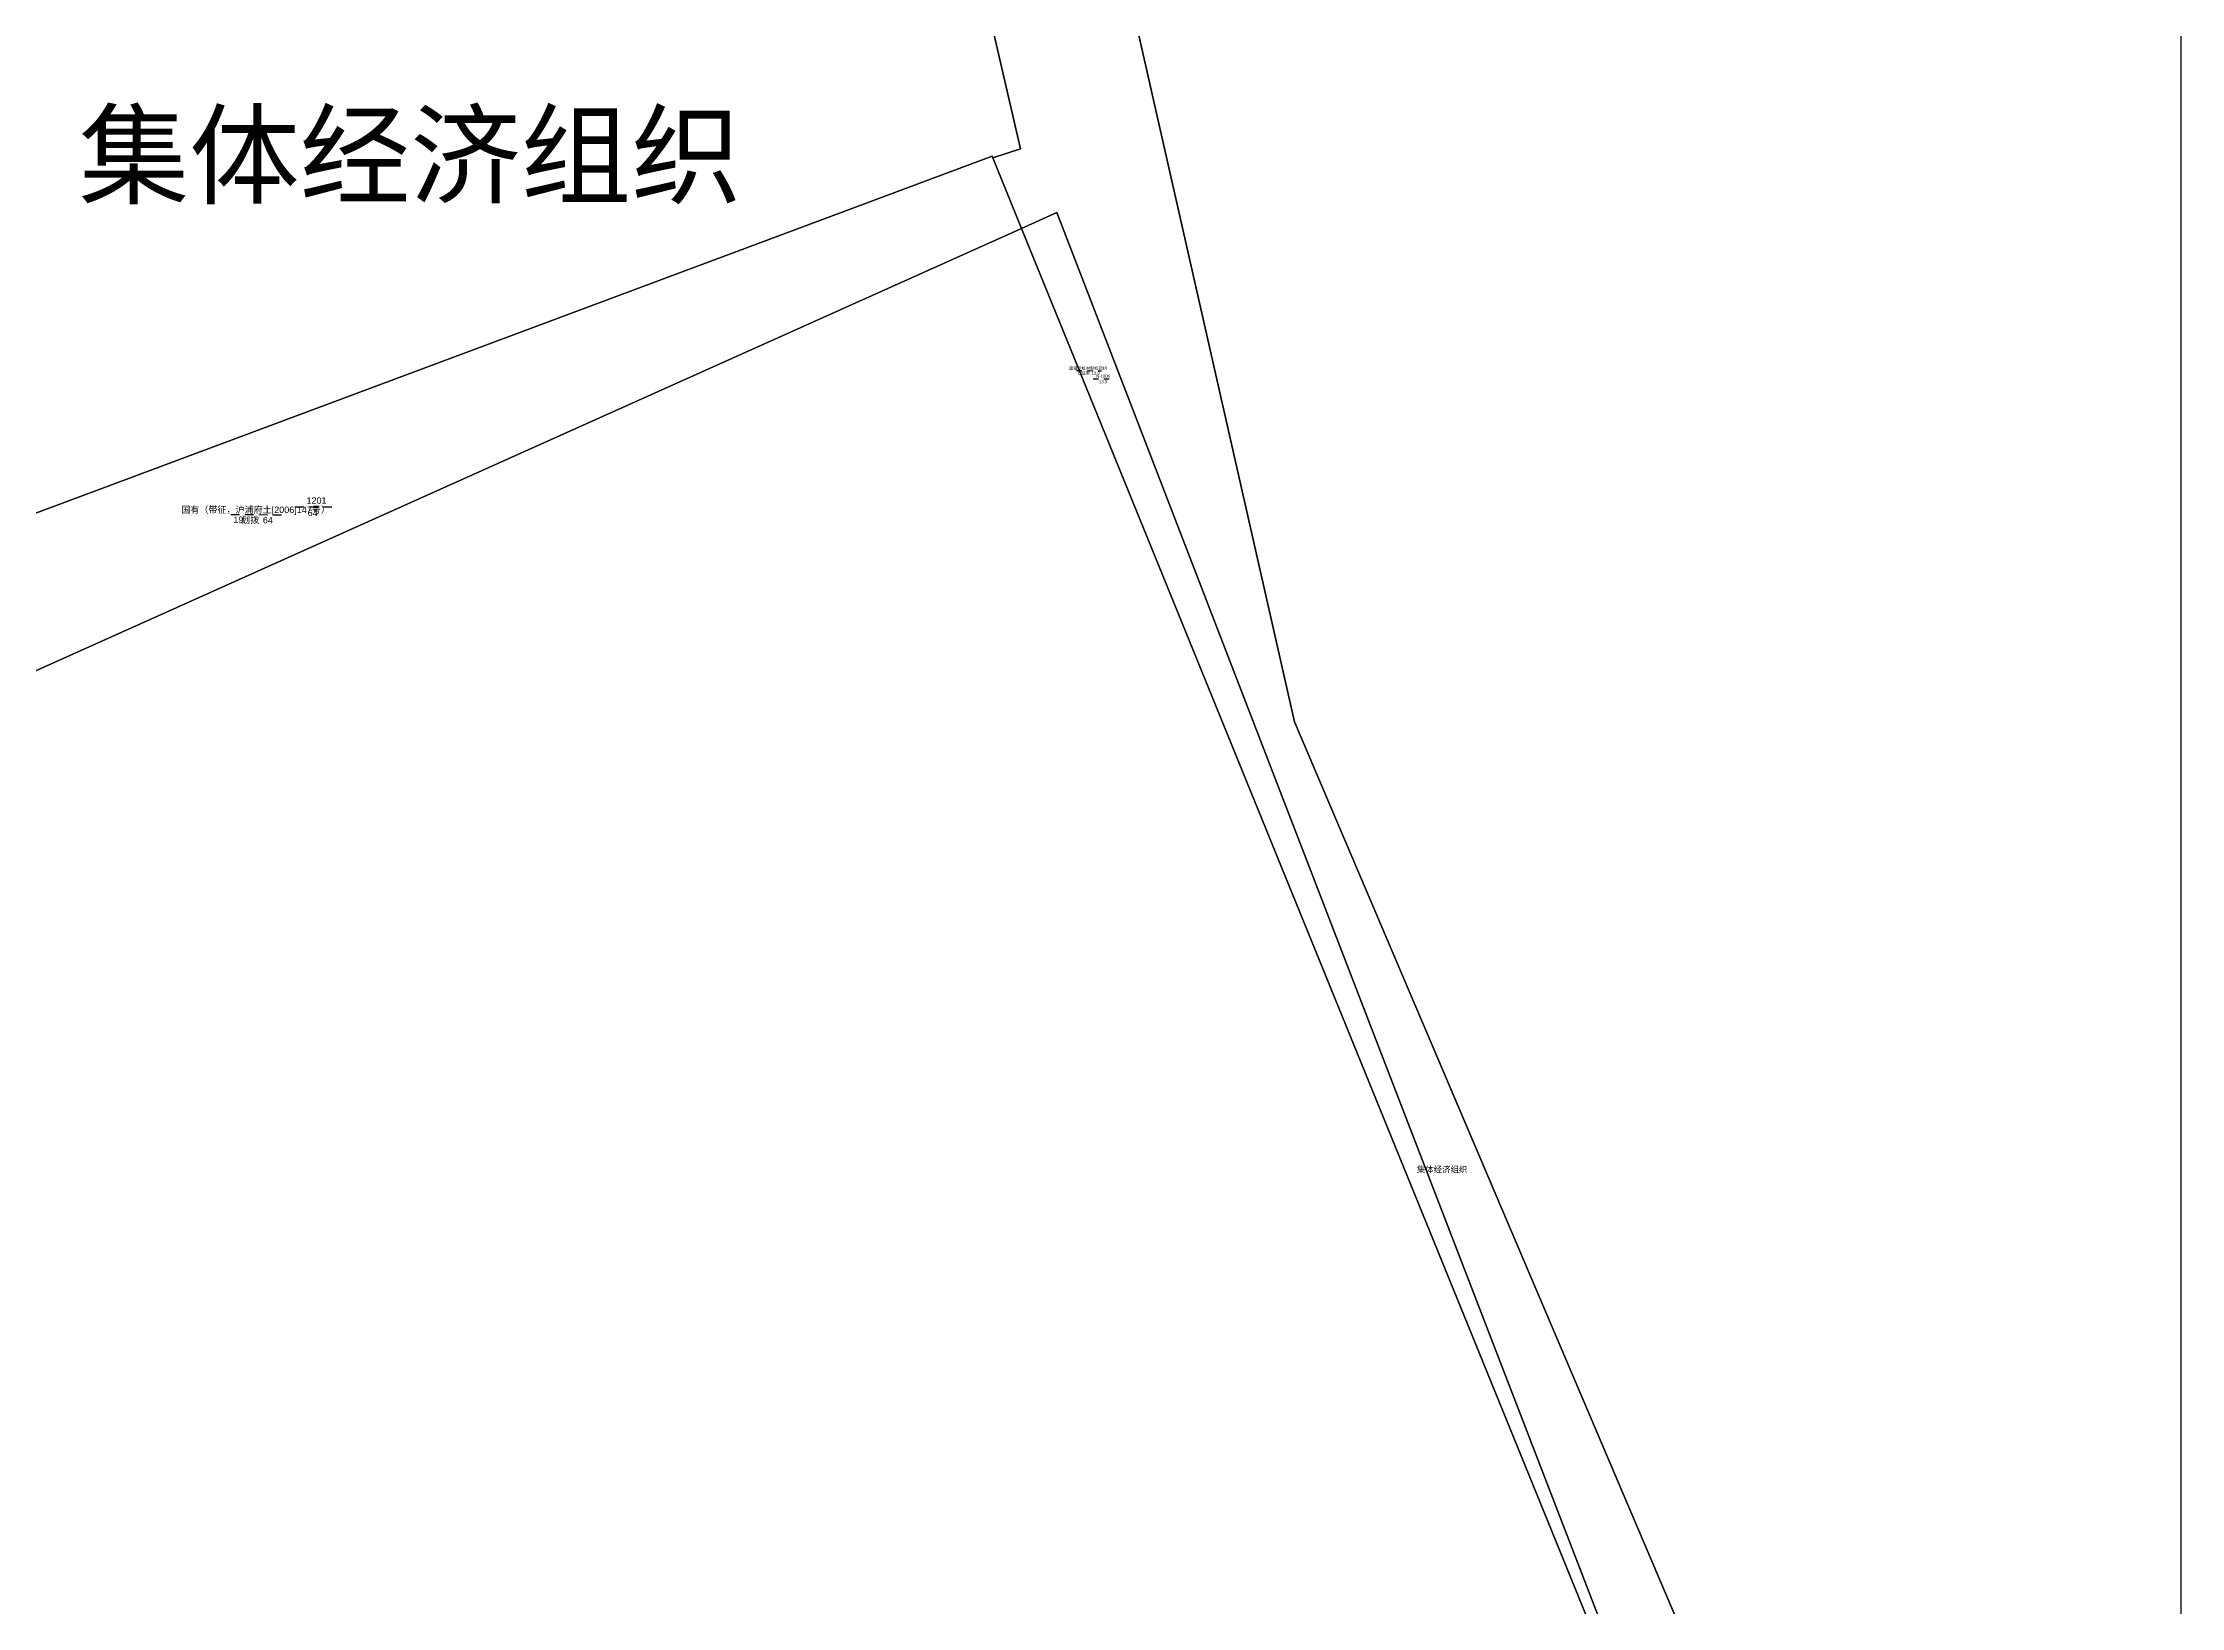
# Model space of a CAD drawing. Header units: metres. Extents: x 15788 to 16056, y 1027 to 1229.
# Drawn here: x 16014.75 to 16054.5, y 1147.04 to 1176.11 of the extents above; entities that cross this region are included whole.
import ezdxf
from ezdxf.enums import TextEntityAlignment as Align

# ---------------------------------------------------------------- set-up
doc = ezdxf.new("R2010")
doc.units = ezdxf.units.M
doc.linetypes.add('XX82', pattern=[5, 4, -1])
for name, color, linetype in [('js_close', 100, 'Continuous'), ('kc_close', 5, 'Continuous'), ('kc_dw', 2, 'Continuous'), ('kc_gh', 4, 'Continuous'), ('kc_jt', 181, 'Continuous'), ('kc_swl_xz', 140, 'Continuous')]:
    doc.layers.add(name, color=color, linetype=linetype)
doc.styles.add('st_h', font='txt.shx', dxfattribs={"bigfont": 'hztxt.shx'})
doc.styles.get("Standard").update_dxf_attribs({"font": 'arial.ttf'})

# ---------------------------------------------------------------- blocks, each defined once
blk = doc.blocks.new('emap_dw')
at = {"linetype": 'XX82'}
blk.add_line((-18.54, -0.17), (6.21, -0.28), dxfattribs=at)
at = {"flags": 1}
for tag, p in [('街道号', (13.79, 22.59)), ('原宗地号', (16.86, 15.47)), ('勘测序号', (32.57, -2.5)), ('权属', (33.71, -10.75))]:
    blk.add_attdef(tag, p, '', height=3, dxfattribs=at)
at = {"linetype": 'XX82', "flags": 1}
for tag, p in [('所有权人', (20.82, 10.03)), ('地块名称', (24.88, 4.33)), ('所有权宗地号', (23.73, -14.03)), ('地块号', (24.5, -18.84))]:
    blk.add_attdef(tag, p, '', height=3, dxfattribs=at)
blk.add_attdef('单位名', text='', height=3).set_placement((-7.07, 0.54), align=Align.CENTER)
for tag, p in [('单位序号', (-17.37, -4.09)), ('用地类型', (-13.76, -4.19)), ('面积', (-3.68, -4.29))]:
    blk.add_attdef(tag, p, '', height=3)
blk = doc.blocks.new('emap_yt')
at = {"linetype": 'XX82'}
blk.add_line((-8.85, -2.29), (9.84, -2.29), dxfattribs=at)
at = {"style": 'st_h', "flags": 1}
for tag, p in [('用地类型', (10.38, 14.54)), ('单位序号', (10.38, 8.97)), ('规划序号', (11.72, 4.65)), ('规划用途', (13.17, -0.63)), ('勘测类型', (32.53, 3.82)), ('单位名', (33.37, -1.89)), ('勘测序号', (12.47, -10.52)), ('原宗地号', (12.74, -5.65)), ('新宗地号', (30.96, -14.82)), ('权属', (34.06, -8.15))]:
    blk.add_attdef(tag, p, '', height=4.38, dxfattribs=at)
blk.add_attdef('原来用途', text='', height=3).set_placement((1.09, -0.92), align=Align.CENTER)
blk.add_attdef('面积', (-3.03, -6.64), '', height=3)
at = {"linetype": 'XX82', "style": 'st_h', "flags": 1}
blk.add_attdef('街道号', (12.81, -14.59), '', height=4.38, dxfattribs=at)
at = {"linetype": 'XX82', "flags": 1}
for tag, p in [('所有权人', (14.13, -19.59)), ('地块名称', (14.61, -23.59)), ('所有权宗地号', (20.05, -28.7)), ('地块号', (20.37, -33.65))]:
    blk.add_attdef(tag, p, '', height=2.5, dxfattribs=at)

msp = doc.modelspace()

# ---------------------------------------------------------------- linework, layer by layer
at = {"layer": 'js_close', "flags": 128}
msp.add_lwpolyline([(16054.5, 1226.809, -0.24693), (15988.648, 1192.019), (15799.896, 1191.67, 0.230628), (15788.095, 1185.893, -0.08141), (15832.056, 1089.5), (15874.984, 1089.5), (15886.624, 1027.5), (16054.5, 1027.5)], format="xyb", close=True, dxfattribs=at)
at = {"layer": 'kc_close', "color": 3, "flags": 128}
msp.add_lwpolyline([(15832.056, 1089.5), (15874.984, 1089.5), (15886.624, 1027.5), (16054.5, 1027.5), (16054.5, 1226.809, -0.24693), (15988.648, 1192.019), (15799.896, 1191.67, 0.230628), (15788.095, 1185.893, -0.08141)], format="xyb", close=True, dxfattribs=at)
at = {"layer": 'kc_dw', "flags": 128}
msp.add_lwpolyline([(16054.5, 1226.809, -0.24693), (15988.648, 1192.019), (15987.928, 1192.018), (16000, 1174), (16002.705, 1169.17), (16006.317, 1164.268), (16032.4, 1174), (16032.947, 1172.657), (16033.6, 1172.95), (16047.635, 1136.583), (16054.5, 1119.722)], format="xyb", close=True, dxfattribs=at)
msp.add_lwpolyline([(16054.5, 1114.803), (16054.5, 1118.795), (16047.635, 1136.583), (16032.947, 1172.657), (16008.79, 1161.82), (16008.29, 1161.59), (16006.317, 1164.268), (16005.6, 1164), (16002.705, 1169.17), (15985.873, 1192.014), (15980.001, 1192.003), (15957.71, 1183.24), (15962.48, 1166.86), (15898.787, 1138.426), (15932.523, 1089.437)], dxfattribs=at)
for points in [[(16032.947, 1172.657), (16032.4, 1174), (16006.317, 1164.268), (16008.29, 1161.59), (16008.79, 1161.82)], [(16033.6, 1172.95), (16032.947, 1172.657), (16047.635, 1136.583)]]:
    msp.add_lwpolyline(points, close=True, dxfattribs=at)
at = {"layer": 'kc_gh', "flags": 128}
msp.add_lwpolyline([(16054.5, 1226.809, -0.24693), (15988.648, 1192.019), (15799.896, 1191.67, 0.230628), (15788.095, 1185.893, -0.08141), (15832.056, 1089.5), (15874.984, 1089.5), (15886.624, 1027.5), (16054.5, 1027.5)], format="xyb", close=True, dxfattribs=at)
at = {"layer": 'kc_jt', "flags": 128}
for points in [[(16054.5, 1226.809, -0.115484), (16027.575, 1202.212), (16031.045, 1194.231), (16031.518, 1192.147), (16038.02, 1163.49), (16054.5, 1124.794)], [(16031.518, 1192.147), (16031.045, 1194.231), (16027.575, 1202.212, -0.012389), (16024.07, 1200.362), (16029.873, 1187.325), (16032.927, 1174.133), (16032.412, 1173.97), (16032.947, 1172.657), (16033.6, 1172.95), (16047.635, 1136.583), (16054.5, 1119.722), (16054.5, 1124.794), (16038.02, 1163.49)], [(16029.873, 1187.325), (16024.07, 1200.362, -0.041997), (16011.596, 1195.426), (16012.087, 1194.12), (16012.006, 1192.373), (16011.494, 1191.149), (16011.421, 1188.767), (16012.244, 1186.662), (16012.689, 1185.134), (16011.496, 1183.371), (16008.973, 1182.172), (16007.553, 1181.517), (16005.069, 1181.324), (16003.483, 1181.302), (16000.088, 1181.89), (15998.5, 1181.92), (15995.809, 1180.255), (16000, 1174), (16002.705, 1169.17), (16006.317, 1164.268), (16032.4, 1174), (16032.412, 1173.97), (16032.927, 1174.133)]]:
    msp.add_lwpolyline(points, format="xyb", close=True, dxfattribs=at)
msp.add_lwpolyline([(16054.5, 1114.803), (16054.5, 1118.795), (16047.635, 1136.583), (16032.947, 1172.657), (16008.79, 1161.82), (16008.29, 1161.59), (16006.317, 1164.268), (16005.6, 1164), (16002.705, 1169.17), (15985.873, 1192.014), (15980.001, 1192.003), (15957.71, 1183.24), (15962.48, 1166.86), (15898.787, 1138.426), (15932.523, 1089.437)], dxfattribs=at)
for points in [[(16032.947, 1172.657), (16032.4, 1174), (16006.317, 1164.268), (16008.29, 1161.59), (16008.79, 1161.82)], [(16033.6, 1172.95), (16032.947, 1172.657), (16047.635, 1136.583)]]:
    msp.add_lwpolyline(points, close=True, dxfattribs=at)
at = {"layer": 'kc_swl_xz', "color": 3, "flags": 128}
msp.add_lwpolyline([(16054.5, 1226.809, -0.24693), (15988.648, 1192.019), (15987.928, 1192.018), (16000, 1174), (16002.705, 1169.17), (16006.317, 1164.268), (16032.4, 1174), (16032.947, 1172.657), (16033.6, 1172.95), (16047.635, 1136.583), (16054.5, 1119.722)], format="xyb", close=True, dxfattribs=at)
at = {"layer": 'kc_swl_xz', "flags": 128}
msp.add_lwpolyline([(16033.6, 1172.95), (16032.947, 1172.657), (16047.635, 1136.583)], close=True, dxfattribs=at)

# ---------------------------------------------------------------- block references
at = {"layer": 'kc_dw'}
for p, xscale, yscale, zscale, values in [((16034.314, 1170.018), 0.01866367788242, 0.01866367788242, 0.01866367788242, {'单位名': '唐镇新虹村新虹四组', '单位序号': '11', '用地类型': '征用', '面积': '13.9'}), ((16018.992, 1167.347), 0.04001074560483001, 0.04001074560483001, 0.04001074560483001, {'单位名': '国有（带征，沪浦府土[2006]147号）', '单位序号': '19', '用地类型': '划拨', '面积': '64'})]:
    msp.add_blockref('emap_dw', p, dxfattribs=dict(at, xscale=xscale, yscale=yscale, zscale=zscale)).add_auto_attribs(values)
at = {"layer": 'kc_jt'}
for p, xscale, yscale, zscale, values in [((16034.442, 1169.903), 0.0186636778824, 0.0186636778824, 0.0186636778824, {'面积': '13.9', '原来用途': 'N-1006'}), ((16019.798, 1167.577), 0.04001074560483001, 0.04001074560483001, 0.04001074560483001, {'面积': '64', '原来用途': '1201'})]:
    msp.add_blockref('emap_yt', p, dxfattribs=dict(at, xscale=xscale, yscale=yscale, zscale=zscale)).add_auto_attribs(values)

# ---------------------------------------------------------------- texts
at = {"layer": 'kc_swl_xz'}
for height, p in [(1.5059, (16015.421, 1173.266)), (0.112, (16040.291, 1155.116))]:
    msp.add_text('集体经济组织', height=height, dxfattribs=at).set_placement(p)

doc.saveas('drawing.dxf')
